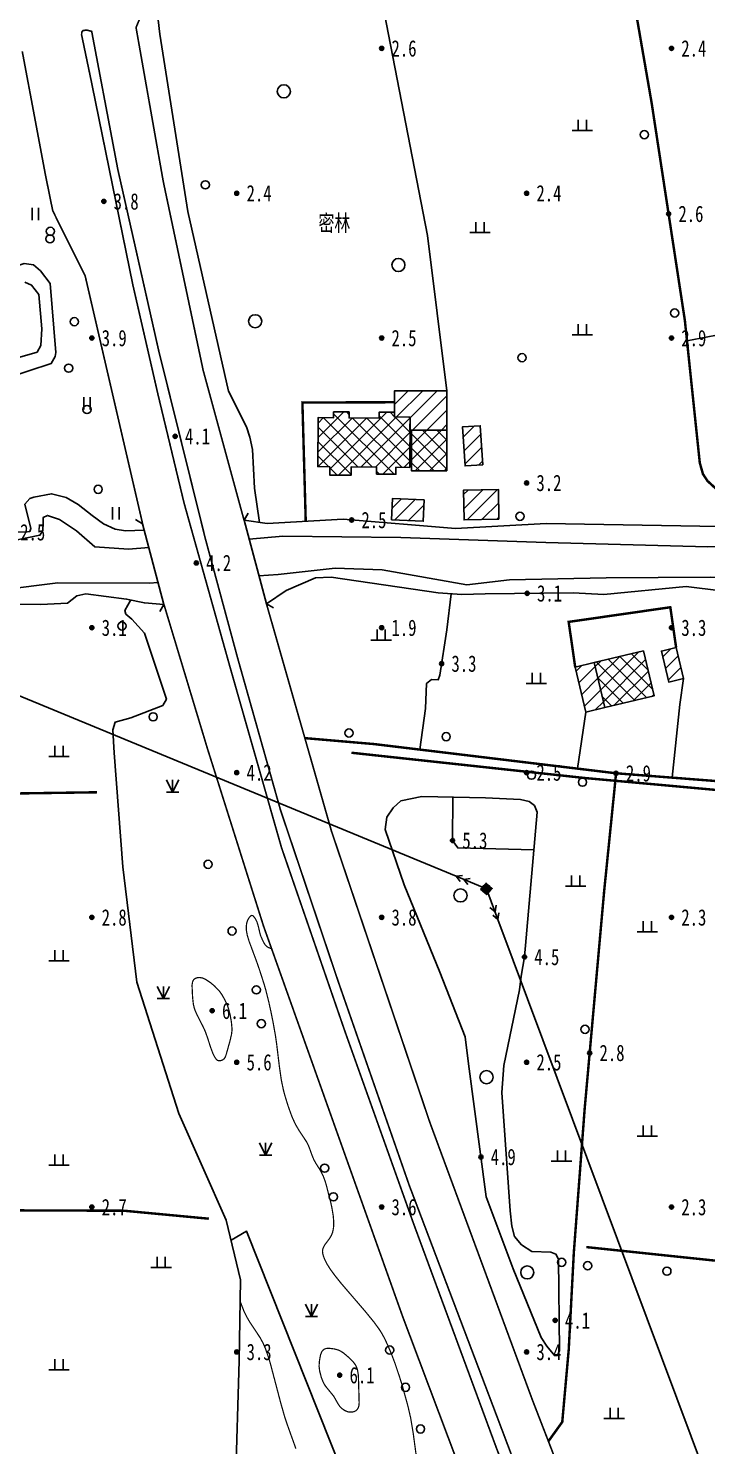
# Model space of a CAD drawing. Header units: metres. Extents: x 494039 to 619385, y 3351420 to 3402703.
# Drawn here: x 582497.2 to 582663.1, y 3396164.6 to 3396511.2 of the extents above; entities that cross this region are included whole.
import ezdxf
from ezdxf.enums import TextEntityAlignment as Align

# ---------------------------------------------------------------- set-up
doc = ezdxf.new("R2010")
doc.units = ezdxf.units.M
for name, pattern in [('2430', [0]), ('4410a', [0]), ('4430', [0]), ('8521', [0]), ('9610', [0])]:
    doc.linetypes.add(name, pattern=pattern)
for name, color, linetype in [('210100', 130, 'Continuous'), ('220200', 130, 'Continuous'), ('310300', 8, 'Continuous'), ('310500', 8, 'Continuous'), ('380201', 8, '2430'), ('420500', 8, 'Continuous'), ('430300', 8, 'Continuous'), ('440200', 8, '4410a'), ('440300', 8, '4430'), ('510301', 8, 'Continuous'), ('510303', 8, 'Continuous'), ('541000', 8, 'Continuous'), ('720100', 8, 'Continuous'), ('760201', 8, '8521'), ('810100', 8, '9610'), ('810302', 8, 'Continuous'), ('810501', 8, 'Continuous'), ('810600', 8, 'Continuous'), ('820200', 8, 'Continuous')]:
    doc.layers.add(name, color=color, linetype=linetype)
doc.layers.add('710101', color=8, linetype='Continuous', lineweight=0)
pattern_1 = [(45, (0, 0), (-1.767766953, 1.767766953), []), (135, (0, 0), (-1.767766953, -1.767766953), [])]
pattern_2 = [(45, (0, 0), (-1.767766953, 1.767766953), [])]

# ---------------------------------------------------------------- blocks, each defined once
blk = doc.blocks.new('gc170')
at = {"linetype": 'Continuous'}
blk.add_circle((0, 0), 0.5, dxfattribs=at)
blk = doc.blocks.new('gc002')
at = {"linetype": 'Continuous'}
blk.add_hatch(color=256, dxfattribs=at).paths.add_polyline_path([(0.5, 0.5), (-0.5, 0.5), (-0.5, -0.5), (0.5, -0.5)])
blk.add_lwpolyline([(-0.5, -0.5), (0.5, -0.5), (0.5, 0.5), (-0.5, 0.5), (-0.5, -0.5)])
blk = doc.blocks.new('p_point')
for radius in [0.25, 0.2, 0.15, 0.1, 0.05]:
    blk.add_circle((0, 0), radius)
blk.add_point((0, 0))
blk = doc.blocks.new('vm')
at = {"linetype": 'Continuous'}
for p, q in [((1.25, 0), (-1.25, 0)), ((-0.5, 0), (-0.5, 1.3)), ((0.5, 1.3), (0.5, 0))]:
    blk.add_line(p, q, dxfattribs=at)
blk = doc.blocks.new('v1')
blk.add_circle((0, 0), 0.8)
blk = doc.blocks.new('ve')
at = {"color": 0, "linetype": 'Continuous'}
for p, q in [((-0.4, 1.5), (-0.4, 0)), ((0.4, 0), (0.4, 1.5))]:
    blk.add_line(p, q, dxfattribs=at)
blk = doc.blocks.new('gc124')
for p, q in [((-0.75, 1.5), (0, 0)), ((-0.75, 0), (0.75, 0)), ((0, 0), (0, 1.5)), ((0, 0), (0.75, 1.5))]:
    blk.add_line(p, q)
blk = doc.blocks.new('gc013a')
at = {"linetype": 'Continuous'}
blk.add_line((0.5, 0), (4, 0), dxfattribs=at)
at = {"linetype": 'Continuous', "flags": 128}
for points in [[(2.31, -0.4), (3, 0), (2.31, 0.4)], [(3.31, -0.4), (4, 0), (3.31, 0.4)]]:
    blk.add_lwpolyline(points, dxfattribs=at)
blk = doc.blocks.new('1-3&1-4')
at = {"layer": '310300', "linetype": 'Continuous'}
h = blk.add_hatch(dxfattribs=at)
h.set_pattern_fill('ANSI31', color=8, scale=20, style=0)
h.set_pattern_definition(pattern_2)
h.paths.add_polyline_path([(582599.554, 3396412.9814), (582599.525, 3396422.5834), (582586.7407, 3396422.5448), (582586.7599, 3396416.1853), (582590.5745, 3396416.1549), (582590.549, 3396412.9543), (582590.919, 3396412.9554)])
h = blk.add_hatch(dxfattribs=at)
h.set_pattern_fill('ANSI31', color=8, scale=20, style=0)
h.set_pattern_definition(pattern_2)
h.paths.add_polyline_path([(582608.3311, 3396404.4821), (582604.0132, 3396404.2068), (582603.403, 3396413.7765), (582607.721, 3396414.0518)])
h = blk.add_hatch(dxfattribs=at)
h.set_pattern_fill('ANSI31', color=8, scale=20, style=0)
h.set_pattern_definition(pattern_2)
h.paths.add_polyline_path([(582612.3061, 3396391.1673), (582612.1802, 3396398.445), (582603.646, 3396398.2973), (582603.7719, 3396391.0197)])
h = blk.add_hatch(dxfattribs=at)
h.set_pattern_fill('ANSI31', color=8, scale=20, style=0)
h.set_pattern_definition(pattern_2)
h.paths.add_polyline_path([(582594.0152, 3396395.9076), (582593.7742, 3396390.6782), (582586.037, 3396391.0348), (582586.278, 3396396.2642)])
h = blk.add_hatch(dxfattribs=at)
h.set_pattern_fill('ANSI31', color=8, scale=20, style=0)
h.set_pattern_definition(pattern_2)
h.paths.add_polyline_path([(582657.4166, 3396352.1858), (582653.8132, 3396351.3305), (582652.0132, 3396358.9139), (582655.6165, 3396359.7692)])
h = blk.add_hatch(dxfattribs=at)
h.set_pattern_fill('ANSI31', color=8, scale=20, style=0)
h.set_pattern_definition(pattern_2)
h.paths.add_polyline_path([(582638.1836, 3396345.1088), (582633.5482, 3396344.0085), (582630.939, 3396355.0009), (582635.5744, 3396356.1012)])
at = {"layer": '310500', "linetype": 'Continuous'}
h = blk.add_hatch(dxfattribs=at)
h.set_pattern_fill('ANSI37', color=8, scale=20, style=0)
h.set_pattern_definition(pattern_1)
h.paths.add_polyline_path([(582570.9499, 3396404.0144), (582570.9336, 3396401.9711), (582576.1474, 3396401.9295), (582576.1637, 3396403.9728), (582582.3965, 3396403.9232), (582582.3829, 3396402.2065), (582587.1077, 3396402.1688), (582587.1214, 3396403.8855), (582590.4765, 3396403.8588), (582590.5745, 3396416.1549), (582586.7599, 3396416.1853), (582586.7689, 3396417.3215), (582582.9853, 3396417.3517), (582582.9736, 3396415.8761), (582575.6506, 3396415.9345), (582575.6623, 3396417.3994), (582571.8793, 3396417.4296), (582571.8679, 3396415.9962), (582568.0886, 3396416.0264), (582567.9931, 3396404.038)])
h = blk.add_hatch(dxfattribs=at)
h.set_pattern_fill('ANSI37', color=8, scale=20, style=0)
h.set_pattern_definition(pattern_1)
h.paths.add_polyline_path([(582599.584, 3396403.0256), (582599.554, 3396412.9814), (582590.919, 3396412.9554), (582590.949, 3396402.9996)])
h = blk.add_hatch(dxfattribs=at)
h.set_pattern_fill('ANSI37', color=8, scale=20, style=0)
h.set_pattern_definition(pattern_1)
h.paths.add_polyline_path([(582647.65, 3396358.9676), (582650.2593, 3396347.9751), (582638.1836, 3396345.1088), (582635.5744, 3396356.1012)])
at = {"layer": '210100', "color": 141, "linetype": 'Continuous', "flags": 128}
for points in [[(582899.8912, 3396406.0736), (582895.3195, 3396406.4351), (582891.4772, 3396409.8482), (582889.8696, 3396411.4568), (582888.2052, 3396411.4479), (582849.8581, 3396405.0146), (582842.3136, 3396404.8687), (582837.6379, 3396403.8226), (582828.9789, 3396402.1478), (582807.4642, 3396399.1072), (582783.4064, 3396392.265), (582766.7683, 3396387.5965), (582754.1366, 3396384.8975), (582699.118, 3396385.3651), (582663.391, 3396384.4219), (582623.7831, 3396385.4563), (582588.3223, 3396386.6624), (582559.4393, 3396387.0325), (582551.2111, 3396386.3314)], [(582526.7137, 3396384.2442), (582521.7581, 3396383.822), (582513.4646, 3396384.4227), (582508.9984, 3396388.3006), (582504.8677, 3396391.0643), (582501.9117, 3396392.1095), (582500.8843, 3396391.631), (582500.8841, 3396390.2543), (582500.7758, 3396388.3918), (582500.0874, 3396387.2451), (582490.4793, 3396385.3101)], [(582488.0222, 3396428.796), (582499.3719, 3396432.0321), (582500.2575, 3396433.6297), (582500.5174, 3396437.7332), (582499.7852, 3396446.1765), (582498.0371, 3396448.4003), (582496.3744, 3396449.1792)], [(582553.6161, 3396377.3463), (582558.3201, 3396377.6657), (582572.2909, 3396379.1766), (582583.736, 3396378.8154), (582604.4538, 3396375.0845), (582614.8605, 3396376.3576), (582638.4821, 3396376.8493), (582663.9136, 3396376.9884), (582700.6401, 3396375.7639), (582728.2729, 3396377.8889), (582760.5648, 3396378.1333), (582775.1734, 3396379.3622), (582793.6105, 3396382.5085), (582818.0796, 3396386.9929), (582847.7654, 3396391.9316), (582869.5147, 3396392.6317), (582900.272, 3396389.476)], [(582477.7809, 3396372.3042), (582504.4915, 3396375.584), (582526.8132, 3396375.5262), (582528.9786, 3396375.6733)]]:
    blk.add_lwpolyline(points, dxfattribs=at)
at = {"layer": '220200', "color": 141, "linetype": 'Continuous', "const_width": 0.6, "flags": 128}
for points in [[(582576.2341, 3396334.0505), (582633.3126, 3396327.8663), (582681.6645, 3396323.471), (582728.6477, 3396320.3186), (582771.6166, 3396315.3366), (582824.6266, 3396312.9787), (582850.7519, 3396309.7913), (582897.7396, 3396307.088)], [(582513.9927, 3396324.3808), (582487.1373, 3396323.9832)], [(582324.608, 3396228.8834), (582336.4905, 3396227.1528), (582343.4932, 3396228.0288), (582361.3365, 3396230.7832), (582373.4269, 3396230.5457), (582386.7672, 3396228.8148), (582402.3907, 3396225.9025), (582416.4143, 3396223.894), (582433.806, 3396223.3567), (582441.9167, 3396222.9162), (582471.7632, 3396222.1917), (582520.6673, 3396222.0233), (582541.3649, 3396220.0746)], [(582684.5216, 3396103.5643), (582740.2997, 3396098.656), (582788.1817, 3396095.1101), (582823.9501, 3396092.0474), (582839.2796, 3396094.8101), (582840.3789, 3396095.8915), (582842.9797, 3396116.0465), (582844.7849, 3396150.8277), (582850.0569, 3396194.0504), (582849.8383, 3396194.9099), (582832.7429, 3396195.9217), (582794.4645, 3396199.0032), (582738.294, 3396203.2965), (582671.3034, 3396209.1725), (582633.6498, 3396213.1332)]]:
    blk.add_lwpolyline(points, dxfattribs=at)
at = {"layer": '310300', "color": 8, "linetype": 'Continuous', "flags": 128}
for points, elevation in [([(582599.554, 3396412.9814), (582599.525, 3396422.5834), (582586.7407, 3396422.5448), (582586.7599, 3396416.1853), (582590.5745, 3396416.1549), (582590.549, 3396412.9543), (582590.919, 3396412.9554)], 7.4833), ([(582612.3061, 3396391.1673), (582612.1802, 3396398.445), (582603.646, 3396398.2973), (582603.7719, 3396391.0197)], 5.1945), ([(582594.0152, 3396395.9076), (582593.7742, 3396390.6782), (582586.037, 3396391.0348), (582586.278, 3396396.2642)], 5.5731), ([(582638.1836, 3396345.1088), (582633.5482, 3396344.0085), (582630.939, 3396355.0009), (582635.5744, 3396356.1012)], 7.5647)]:
    blk.add_lwpolyline(points, close=True, dxfattribs=dict(at, elevation=elevation))
for points in [[(582608.3311, 3396404.4821), (582604.0132, 3396404.2068), (582603.403, 3396413.7765), (582607.721, 3396414.0518)], [(582657.4166, 3396352.1858), (582653.8132, 3396351.3305), (582652.0132, 3396358.9139), (582655.6165, 3396359.7692)]]:
    blk.add_lwpolyline(points, close=True, dxfattribs=at)
at = {"layer": '310500', "color": 8, "linetype": 'Continuous', "flags": 128}
for points in [[(582570.9499, 3396404.0144), (582570.9336, 3396401.9711), (582576.1474, 3396401.9295), (582576.1637, 3396403.9728), (582582.3965, 3396403.9232), (582582.3829, 3396402.2065), (582587.1077, 3396402.1688), (582587.1214, 3396403.8855), (582590.4765, 3396403.8588), (582590.5745, 3396416.1549), (582586.7599, 3396416.1853), (582586.7689, 3396417.3215), (582582.9853, 3396417.3517), (582582.9736, 3396415.8761), (582575.6506, 3396415.9345), (582575.6623, 3396417.3994), (582571.8793, 3396417.4296), (582571.8679, 3396415.9962), (582568.0886, 3396416.0264), (582567.9931, 3396404.038)], [(582599.584, 3396403.0256), (582599.554, 3396412.9814), (582590.919, 3396412.9554), (582590.949, 3396402.9996)]]:
    blk.add_lwpolyline(points, close=True, dxfattribs=at)
at = {"layer": '310500', "color": 8, "linetype": 'Continuous', "elevation": 12.6173, "flags": 128}
blk.add_lwpolyline([(582647.65, 3396358.9676), (582650.2593, 3396347.9751), (582638.1836, 3396345.1088), (582635.5744, 3396356.1012)], close=True, dxfattribs=at)
at = {"layer": '380201', "color": 8, "linetype": '2430', "const_width": 0.6, "flags": 128}
blk.add_lwpolyline([(582586.749, 3396419.7823), (582564.2456, 3396419.7145), (582565.0605, 3396390.6421)], dxfattribs=at)
at = {"layer": '380201', "color": 8, "linetype": '2430', "const_width": 0.6, "elevation": 5.8613, "flags": 128}
blk.add_lwpolyline([(582655.6165, 3396359.7692), (582654.1941, 3396369.6368), (582629.3455, 3396366.0546), (582630.939, 3396355.0009)], dxfattribs=at)
at = {"layer": '420500', "color": 8, "linetype": 'Continuous', "const_width": 0.4, "flags": 128}
for points in [[(582549.9848, 3396390.9128), (582540.0002, 3396427.5124), (582530.2204, 3396473.8175), (582523.5702, 3396511.4508), (582525.2969, 3396515.5444), (582527.575, 3396518.5754), (582529.4621, 3396520.1915)], [(582522.9341, 3396459.7968), (582519.1121, 3396476.75), (582512.7256, 3396510.5051), (582511.4571, 3396510.8233), (582510.6369, 3396510.691), (582510.2929, 3396510.3206), (582510.2701, 3396509.6075), (582512.6297, 3396498.3185), (582522.7889, 3396448.4965), (582528.9449, 3396421.6435), (582535.3253, 3396395.0753), (582546.6224, 3396354.7413), (582559.1447, 3396310.8126), (582574.7128, 3396265.6974), (582591.4304, 3396218.8496), (582611.7609, 3396163.7716), (582641.9606, 3396086.1339), (582666.4264, 3396021.9721), (582689.7743, 3395960.4661), (582713.6505, 3395897.159), (582747.2055, 3395809.5492), (582781.8441, 3395719.4713), (582811.345, 3395642.2591), (582813.9149, 3395635.5918)], [(582495.7531, 3396505.6141), (582501.4457, 3396475.2735), (582503.2093, 3396466.6073), (582511.1399, 3396450.6677), (582525.1771, 3396390.0587)], [(582717.5712, 3395894.6878), (582705.5255, 3395926.2652), (582690.0739, 3395967.1358), (582667.3376, 3396025.115), (582628.8635, 3396126.5571), (582611.278, 3396173.1027), (582590.3664, 3396228.2389), (582572.9703, 3396278.1765), (582558.9014, 3396319.9945), (582548.4948, 3396356.9027), (582540.5304, 3396386.3632), (582529.0999, 3396432.4474), (582522.9341, 3396459.7968)], [(582530.3889, 3396370.3365), (582541.0404, 3396335.0241), (582554.7502, 3396291.6256), (582588.7293, 3396196.209), (582609.3479, 3396141.4372), (582621.6337, 3396109.0188)], [(582698.6887, 3395973.3923), (582674.9036, 3396033.8127), (582647.5042, 3396105.9373), (582620.5335, 3396175.5844), (582595.3814, 3396243.6862), (582571.3743, 3396314.7997), (582555.4591, 3396370.4607)]]:
    blk.add_lwpolyline(points, dxfattribs=at)
at = {"layer": '430300', "color": 8, "linetype": 'Continuous'}
for p, q in [((582525.1771, 3396390.0587), (582523.4485, 3396391.0647)), ((582549.9848, 3396390.9128), (582550.9853, 3396392.6446)), ((582530.3889, 3396370.3365), (582529.3829, 3396368.6079)), ((582555.4591, 3396370.4607), (582557.1909, 3396369.4602))]:
    blk.add_line(p, q, dxfattribs=at)
at = {"layer": '430300', "color": 8, "linetype": 'Continuous', "flags": 128}
for points in [[(582525.1771, 3396390.0587), (582530.3889, 3396370.3365)], [(582555.4591, 3396370.4607), (582549.9848, 3396390.9128)]]:
    blk.add_lwpolyline(points, dxfattribs=at)
at = {"layer": '440200', "color": 8, "linetype": '4410a', "const_width": 0.6, "flags": 128}
blk.add_lwpolyline([(582674.9826, 3396394.9711), (582669.182, 3396396.546), (582665.6036, 3396398.3995), (582663.2845, 3396400.5266), (582662.175, 3396402.2187), (582661.3985, 3396404.9594), (582657.745, 3396439.8312), (582649.629, 3396492.9894), (582642.679, 3396533.0999)], dxfattribs=at)
at = {"layer": '440300', "color": 8, "linetype": '4430', "const_width": 0.6, "flags": 128}
for points in [[(582564.8476, 3396337.6259), (582581.7798, 3396336.1703), (582640.9362, 3396329.0265), (582698.38, 3396324.5542), (582768.1074, 3396318.0896), (582851.3316, 3396312.0523), (582896.4123, 3396309.357)], [(582624.388, 3396165.6307), (582627.7766, 3396170.3491), (582629.3625, 3396188.1267), (582630.5937, 3396211.6661), (582633.2514, 3396246.929), (582638.028, 3396300.3034), (582640.9362, 3396329.0265)]]:
    blk.add_lwpolyline(points, dxfattribs=at)
at = {"layer": '541000', "color": 8, "linetype": 'Continuous'}
for p, q in [((582601.8422, 3396303.8272), (582220.1407, 3396461.4919)), ((582746.3398, 3395934.1755), (582612.0386, 3396293.2799))]:
    blk.add_line(p, q, dxfattribs=at)
at = {"layer": '710101', "color": 8, "linetype": 'Continuous', "const_width": 0.3, "elevation": 4, "flags": 128}
for points in [[(582549.0134, 3396199.8929), (582549.9362, 3396197.5052), (582550.566, 3396196.1861), (582551.3107, 3396194.895), (582553.8709, 3396191.0269), (582554.6275, 3396189.6536), (582555.234, 3396188.2473), (582555.9862, 3396186.0658), (582556.4277, 3396184.584), (582558.8978, 3396175.1865), (582559.8478, 3396171.8237), (582560.4711, 3396169.9128), (582562.6608, 3396163.8094)], [(582592.038, 3396162.3746), (582591.3331, 3396167.6066), (582590.7107, 3396171.3436), (582590.0449, 3396174.235), (582588.7321, 3396179.0041), (582588.0504, 3396181.2162), (582586.8815, 3396184.6957), (582586.1068, 3396186.7598), (582585.0955, 3396189.1797), (582584.2333, 3396190.9806), (582583.564, 3396192.182), (582582.9918, 3396193.0738), (582581.7401, 3396194.7879), (582579.7198, 3396197.267), (582573.68, 3396204.3129), (582572.2629, 3396206.0747), (582571.0982, 3396207.6649), (582570.2956, 3396208.9357), (582569.7164, 3396210.0679), (582569.38, 3396210.938), (582569.2545, 3396211.3743), (582569.1607, 3396212.0378), (582569.1744, 3396212.3339), (582569.3137, 3396212.8888), (582569.7411, 3396213.7134), (582570.8667, 3396215.2227), (582571.3081, 3396215.9288), (582571.6244, 3396216.7287), (582571.8291, 3396217.6948), (582571.9004, 3396218.4788), (582571.9083, 3396219.2254), (582571.7948, 3396220.7159), (582571.4559, 3396222.7602), (582571.1746, 3396224.0581), (582570.0467, 3396228.4404), (582569.7763, 3396229.3198), (582569.297, 3396230.6033), (582568.6263, 3396231.9034), (582567.5426, 3396233.6055), (582567.0509, 3396234.4935), (582566.551, 3396235.7072), (582565.9443, 3396237.4142), (582565.6278, 3396238.1691), (582565.2776, 3396238.8468), (582563.3923, 3396241.7122), (582562.5683, 3396243.1215), (582561.9083, 3396244.5336), (582561.5328, 3396245.4546), (582560.7175, 3396247.7345), (582559.9151, 3396250.3616), (582559.5999, 3396251.5515), (582559.0722, 3396254.0908), (582558.5982, 3396257.4264), (582557.9331, 3396262.9327), (582557.6617, 3396264.8322), (582557.0103, 3396268.4558), (582556.55, 3396270.7102), (582556.0571, 3396272.9534), (582555.344, 3396275.837), (582554.9172, 3396277.3272), (582553.7949, 3396280.8334), (582553.0899, 3396282.8719), (582551.173, 3396288.038), (582550.7673, 3396289.4186), (582550.57, 3396290.4522), (582550.5207, 3396290.967), (582550.5129, 3396291.4797), (582550.6144, 3396292.3279), (582550.8242, 3396292.999), (582550.9814, 3396293.3314), (582551.3649, 3396293.9135), (582551.6416, 3396294.175), (582551.879, 3396294.2619), (582552.1101, 3396294.2), (582552.242, 3396294.1077), (582552.7344, 3396293.4755), (582553.1571, 3396292.608), (582553.436, 3396291.7146), (582553.9251, 3396289.6116), (582554.1627, 3396288.9722), (582554.7674, 3396287.6685), (582555.1461, 3396287.0571), (582555.5101, 3396286.6747), (582555.8826, 3396286.4393), (582556.7228, 3396286.0877)]]:
    blk.add_lwpolyline(points, dxfattribs=at)
at = {"layer": '710101', "color": 8, "linetype": 'Continuous', "const_width": 0.3, "elevation": 6, "flags": 128}
for points in [[(582547.01, 3396265.997), (582547.02, 3396266.6957), (582546.8807, 3396268.225), (582546.5373, 3396270.1079), (582546.1343, 3396271.6091), (582545.8049, 3396272.4918), (582545.2046, 3396273.764), (582544.5477, 3396274.9027), (582543.9436, 3396275.7491), (582542.7683, 3396276.9777), (582541.77, 3396277.8145), (582540.5377, 3396278.634), (582539.8825, 3396278.9255), (582539.3519, 3396279.0505), (582538.9709, 3396279.071), (582538.6592, 3396279.0452), (582538.1681, 3396278.911), (582537.7295, 3396278.613), (582537.5113, 3396278.2885), (582537.3911, 3396277.9789), (582537.2829, 3396277.3579), (582537.2709, 3396276.9249), (582537.3958, 3396274.2938), (582537.5717, 3396272.6352), (582537.763, 3396271.74), (582537.9574, 3396271.146), (582538.5121, 3396269.8743), (582539.9132, 3396267.1498), (582540.503, 3396265.866), (582541.0721, 3396264.2681), (582541.8053, 3396261.9776), (582542.3579, 3396260.5164), (582542.812, 3396259.6153), (582543.1543, 3396259.1035), (582543.4365, 3396258.8367), (582543.7218, 3396258.7172), (582544.1432, 3396258.7051), (582544.7712, 3396258.9207), (582545.1482, 3396259.2343), (582545.3883, 3396259.6139), (582545.616, 3396260.252), (582546.5663, 3396263.6525), (582546.9047, 3396265.1393)], [(582578.096, 3396175.996), (582577.9397, 3396181.4558), (582577.8779, 3396182.1152), (582577.6935, 3396183.1431), (582577.4387, 3396183.8933), (582577.1677, 3396184.3859), (582576.6881, 3396185.0207), (582575.8084, 3396185.9416), (582574.3047, 3396187.2208), (582573.5419, 3396187.7139), (582573.201, 3396187.8805), (582572.4534, 3396188.1263), (582571.9761, 3396188.2279), (582571.0455, 3396188.3465), (582570.2303, 3396188.3498), (582569.9609, 3396188.3041), (582569.5639, 3396188.1477), (582569.249, 3396187.8917), (582569.0088, 3396187.5696), (582568.7758, 3396187.0498), (582568.6637, 3396186.6668), (582568.4164, 3396185.3611), (582568.32, 3396184.002), (582568.4466, 3396182.8949), (582568.8474, 3396181.3107), (582569.3055, 3396180.1407), (582569.6601, 3396179.4756), (582569.9686, 3396179.024), (582571.9074, 3396176.6476), (582572.9331, 3396174.8332), (582573.3934, 3396174.153), (582573.9729, 3396173.5821), (582574.5953, 3396173.162), (582575.1955, 3396172.8942), (582575.7732, 3396172.7682), (582576.4149, 3396172.7711), (582576.9261, 3396172.8948), (582577.343, 3396173.1276), (582577.6794, 3396173.4593), (582577.8947, 3396173.8019), (582578.0463, 3396174.2618), (582578.1198, 3396174.9778)]]:
    blk.add_lwpolyline(points, close=True, dxfattribs=at)
at = {"layer": '760201', "color": 8, "linetype": '8521', "flags": 128}
for points in [[(582553.717, 3396390.3882), (582552.5515, 3396398.7765), (582552.0571, 3396408.2441), (582551.424, 3396411.2424), (582550.6067, 3396413.7504), (582546.1391, 3396422.4726), (582536.2523, 3396466.412), (582529.3756, 3396509.7868), (582528.9488, 3396513.3352), (582528.4953, 3396519.3635)], [(583079.7737, 3396497.5357), (583094.3412, 3396471.618), (583103.7092, 3396449.1593), (583104.0282, 3396446.3229), (583103.6865, 3396444.0619), (583102.8041, 3396442.5785), (583100.9946, 3396440.9162), (583096.0013, 3396439.0669), (583092.5985, 3396438.529), (583088.6802, 3396437.7525), (583073.0718, 3396433.696), (583064.2309, 3396430.9111), (583049.2149, 3396426.0507), (583047.4259, 3396426.1099), (583046.3492, 3396426.2934), (583044.3753, 3396426.8347), (583035.39, 3396423.369), (583019.0542, 3396423.7052), (583013.1366, 3396423.7684), (583009.5177, 3396423.5555), (583003.7013, 3396422.275), (582989.7466, 3396416.0913), (582988.3492, 3396416.1942), (582986.4148, 3396418.4541), (582984.6324, 3396419.6164), (582981.1625, 3396419.9568), (582977.9763, 3396419.3926), (582957.7595, 3396413.275), (582944.228, 3396412.1299), (582938.0665, 3396412.0592), (582936.2978, 3396412.4791), (582931.6875, 3396417.362), (582925.3234, 3396425.7813), (582923.5049, 3396427.8983), (582922.2359, 3396428.3852), (582920.8456, 3396427.2932), (582920.2248, 3396425.6472), (582921.8046, 3396420.4769), (582924.7478, 3396415.5888), (582924.7345, 3396414.0368), (582924.4075, 3396413.5004), (582900.3637, 3396409.8669), (582896.9322, 3396409.8191), (582895.7578, 3396410.6164), (582894.2053, 3396414.302), (582893.4136, 3396416.5253), (582892.519, 3396417.53), (582890.6498, 3396417.8369), (582877.4276, 3396412.5861), (582864.6579, 3396411.0151), (582852.5619, 3396411.2208), (582845.2993, 3396411.1739), (582841.4745, 3396409.3304), (582831.7983, 3396405.559), (582823.4445, 3396404.3383), (582819.9651, 3396404.5), (582815.9704, 3396404.4226), (582797.555, 3396399.3535), (582766.9257, 3396393.4402), (582761.7215, 3396390.4158), (582757.743, 3396388.6754), (582732.5867, 3396388.895), (582681.2099, 3396388.8623), (582666.162, 3396389.3821), (582623.861, 3396390.1331), (582601.71, 3396388.8896), (582574.1743, 3396391.1477), (582555.6318, 3396390.1191), (582549.9848, 3396390.9128)], [(582525.5941, 3396388.4809), (582521.0073, 3396388.3228), (582518.4546, 3396388.7566), (582515.6414, 3396390.0807), (582512.8822, 3396392.1059), (582509.3951, 3396394.7522), (582506.4742, 3396396.5078), (582502.9245, 3396397.4168), (582498.5857, 3396396.5945), (582497.5759, 3396396.203), (582496.4177, 3396394.8758), (582497.841, 3396388.8707), (582497.5998, 3396388.154), (582496.3866, 3396387.964), (582485.4383, 3396388.0571), (582478.5878, 3396387.3438), (582462.4441, 3396386.8257), (582457.2482, 3396387.7475), (582455.7202, 3396388.9718), (582450.8682, 3396397.3882), (582449.9999, 3396408.3596), (582450.7386, 3396414.2736), (582451.1888, 3396415.53), (582452.5735, 3396417.3272), (582458.0801, 3396419.6023), (582468.438, 3396423.2522), (582482.1781, 3396426.3551), (582489.0812, 3396425.63), (582491.903, 3396425.6476), (582502.8345, 3396429.2864), (582503.8325, 3396430.9488), (582504.0018, 3396431.9528), (582502.5776, 3396448.8209), (582500.2051, 3396451.8975), (582498.4891, 3396453.4163), (582496.188, 3396453.7599), (582481.7983, 3396448.9776), (582470.5949, 3396445.5777), (582460.9799, 3396444.2587), (582454.5946, 3396441.9339), (582448.7272, 3396437.9019), (582447.7133, 3396437.5575), (582445.969, 3396438.6558)], [(582555.4591, 3396370.4607), (582560.3056, 3396373.7583), (582567.4584, 3396376.8169), (582571.2485, 3396377.0159), (582597.4181, 3396373.1269), (582603.2317, 3396372.7742), (582608.9113, 3396372.9578), (582630.4654, 3396373.1339), (582637.9482, 3396372.7663), (582658.0926, 3396374.6969), (582666.6577, 3396373.6743), (582672.1936, 3396373.7502), (582682.4129, 3396373.5517), (582689.6673, 3396372.9518), (582722.275, 3396371.7862), (582754.3324, 3396375.8131), (582758.9708, 3396376.1194), (582773.6182, 3396376.1542), (582793.8824, 3396379.1585), (582822.8895, 3396384.8821), (582846.5805, 3396388.343), (582866.1254, 3396389.5369), (582887.7358, 3396387.7868), (582894.6358, 3396386.6545), (582897.8489, 3396385.7338), (582900.4681, 3396383.9767), (582902.1453, 3396380.9483), (582902.2206, 3396379.2542), (582897.9163, 3396330.9344), (582897.6179, 3396288.251)], [(582192.212, 3396307.5007), (582183.39, 3396304.7795), (582175.5676, 3396301.4314), (582171.2555, 3396299.2621), (582169.6648, 3396296.9178), (582169.4388, 3396293.0802), (582170.0669, 3396291.1741), (582171.6654, 3396289.9682), (582174.0231, 3396289.1996), (582178.7412, 3396289.8092), (582189.2394, 3396291.2978), (582201.2548, 3396291.438), (582208.2208, 3396289.7827), (582212.9915, 3396288.87), (582231.7962, 3396286.4845), (582249.9726, 3396284.4745), (582267.7113, 3396282.258), (582273.7862, 3396283.0097), (582284.8664, 3396283.7475), (582290.9586, 3396281.9793), (582301.3189, 3396278.2584), (582307.8068, 3396277.0471), (582313.2437, 3396276.8375), (582319.822, 3396277.1006), (582324.8003, 3396275.8189), (582329.5359, 3396273.8272), (582335.1252, 3396271.6278), (582342.8808, 3396270.6939), (582358.4466, 3396269.8331), (582363.3084, 3396268.563), (582365.7613, 3396267.5123), (582372.1434, 3396266.0695), (582374.4618, 3396267.4818), (582377.0683, 3396267.7489), (582383.3055, 3396266.3219), (582393.0662, 3396265.4669), (582412.3737, 3396263.0784), (582416.4995, 3396263.2271), (582418.8996, 3396263.5574), (582429.8045, 3396267.7584), (582433.1667, 3396269.5894), (582435.675, 3396271.6281), (582436.9069, 3396273.2725), (582437.6892, 3396274.8813), (582438.5708, 3396277.7759), (582438.8232, 3396281.6602), (582437.8901, 3396289.9877), (582437.7753, 3396295.1866), (582439.0807, 3396305.1035), (582441.0866, 3396311.6027), (582448.1537, 3396322.4604), (582453.6294, 3396340.1537), (582455.8166, 3396355.1044), (582457.6423, 3396360.1828), (582459.5665, 3396363.1841), (582462.0748, 3396365.5286), (582464.8791, 3396366.5353), (582474.02, 3396369.2401), (582486.0295, 3396370.3981), (582500.2685, 3396370.2773), (582506.8309, 3396370.613), (582509.0876, 3396372.4363), (582511.335, 3396372.9198), (582521.2757, 3396371.6497), (582525.6339, 3396370.6906), (582530.3889, 3396370.3365)], [(582592.9951, 3396334.8159), (582594.3009, 3396344.8769), (582594.5986, 3396351.0243), (582595.8285, 3396351.9335), (582597.4302, 3396351.8522), (582597.8271, 3396353.0102), (582599.5924, 3396364.0906), (582600.6554, 3396372.9305)], [(582544.4291, 3396114.1241), (582546.022, 3396125.2993), (582547.912, 3396155.1284), (582548.7462, 3396185.279), (582549.1096, 3396205.1536), (582545.6462, 3396219.7105), (582534.0286, 3396245.8191), (582523.7285, 3396277.8927), (582520.346, 3396306.1141), (582518.2371, 3396334.0509), (582517.8635, 3396339.6756), (582518.4298, 3396341.5354), (582522.2837, 3396342.6138), (582530.1222, 3396345.6202), (582531.0069, 3396347.1197), (582525.6033, 3396363.2596), (582522.5087, 3396366.7163), (582521.0541, 3396367.9545), (582520.8386, 3396368.8176), (582522.2895, 3396371.4265)]]:
    blk.add_lwpolyline(points, dxfattribs=at)
blk.add_lwpolyline([(582593.4113, 3396323.3309), (582609.0103, 3396323.0126), (582617.602, 3396322.5754), (582619.719, 3396322.1458), (582621.0163, 3396321.1054), (582621.6028, 3396319.4836), (582618.5333, 3396284.1031), (582617.7319, 3396279.3811), (582617.3149, 3396276.0723), (582613.5212, 3396257.5689), (582613.0372, 3396250.926), (582615.0802, 3396221.9728), (582615.4173, 3396218.2287), (582616.1026, 3396215.6918), (582617.8194, 3396213.6674), (582620.341, 3396212.0746), (582624.9669, 3396211.8694), (582626.2365, 3396211.3969), (582626.8931, 3396210.2032), (582627.0937, 3396187.8345), (582626.6511, 3396186.6275), (582625.9783, 3396186.5703), (582624.0034, 3396188.9267), (582622.6082, 3396191.0305), (582615.7764, 3396207.7813), (582609.1965, 3396225.4219), (582604.8195, 3396257.9717), (582604.0128, 3396264.5967), (582597.8167, 3396280.3905), (582589.1463, 3396301.7378), (582584.5113, 3396315.2701), (582584.8622, 3396318.316), (582586.3991, 3396320.5933), (582588.3089, 3396322.2705)], close=True, dxfattribs=at)
at = {"layer": '810100', "color": 8, "linetype": '9610', "elevation": 2.8298, "flags": 128}
blk.add_lwpolyline([(582582.0952, 3396526.1696), (582594.8211, 3396460.5361), (582599.525, 3396422.5834)], dxfattribs=at)
at = {"layer": '810100', "color": 8, "linetype": '9610', "flags": 128}
for points in [[(582658.2707, 3396434.814), (582689.0005, 3396440.6341), (582689.851, 3396442.0218), (582690.175, 3396446.23), (582692.5274, 3396446.7244), (582727.017, 3396452.5662), (582728.053, 3396452.8244), (582726.4776, 3396460.9622), (582731.0534, 3396462.4692), (582743.9211, 3396464.0971)], [(582654.6203, 3396327.9611), (582656.5437, 3396345.8724), (582657.4166, 3396352.1858)], [(582633.5482, 3396344.0085), (582631.4941, 3396330.1667)], [(582601.062, 3396323.1748), (582600.9503, 3396312.5825), (582602.2044, 3396310.785), (582620.8081, 3396310.3235)], [(582546.7993, 3396214.8636), (582550.5867, 3396217.019), (582588.7942, 3396120.9084), (582591.1434, 3396110.1765)]]:
    blk.add_lwpolyline(points, dxfattribs=at)
at = {"layer": '510301', "color": 8, "linetype": 'Continuous', "xscale": 2, "yscale": 2}
for p in [(582647.8399, 3396485.2436, 3.1674), (582540.4962, 3396472.9684, 4.1084), (582502.6391, 3396461.598, 3.8934), (582502.5223, 3396459.7622, 4.1386), (582655.239, 3396441.6053, 3.2668), (582508.5051, 3396439.4873, 3.8785), (582617.9519, 3396430.6728, 3.6653), (582507.1024, 3396428.1249, 3.9176), (582511.5689, 3396418.0184, 4.5251), (582514.3182, 3396398.4873, 3.7294), (582617.4365, 3396391.8781, 3.5712), (582520.1227, 3396365.0593, 3.7081), (582527.7526, 3396342.831, 4.3937), (582575.6368, 3396338.8739, 3.0298), (582599.3928, 3396337.9822, 3.5693), (582620.2417, 3396328.5584, 3.035), (582632.7131, 3396326.8501, 3.0611), (582541.1888, 3396306.7459, 4.2633), (582547.0556, 3396290.4536, 3.9517), (582552.9959, 3396276.0417, 4.1334), (582554.1977, 3396267.7762, 4.1779), (582633.3438, 3396266.389, 2.8467), (582569.697, 3396232.4335, 3.9664), (582571.8256, 3396225.421, 3.9552), (582627.636, 3396209.3961, 3.4503), (582634.001, 3396208.5673, 3.0585), (582653.359, 3396207.2404, 3.4614), (582585.588, 3396187.9402, 3.9441), (582589.4471, 3396178.8314, 3.7696), (582593.1065, 3396168.6542, 3.9441)]:
    blk.add_blockref('gc170', p, dxfattribs=at)
at = {"layer": '510303', "color": 8, "linetype": 'Continuous', "xscale": 2, "yscale": 2, "rotation": 318.363998864442}
blk.add_blockref('gc002', (582609.2363, 3396300.773, 5.7054), dxfattribs=at)
at = {"layer": '541000', "color": 8, "linetype": 'Continuous', "xscale": 2, "yscale": 2}
for rotation in [157.556553456702, 290.5052479911553]:
    blk.add_blockref('gc013a', (582609.2363, 3396300.773), dxfattribs=dict(at, rotation=rotation))
blk.add_blockref('gc170', (582609.2363, 3396300.773), dxfattribs=at)
at = {"layer": '720100', "color": 8, "linetype": 'Continuous', "xscale": 2, "yscale": 2, "zscale": 2}
for p in [(582583.6268, 3396506.3356, 2.5852), (582654.4816, 3396506.3357, 2.4169), (582515.6927, 3396468.9072, 3.8447), (582548.1993, 3396470.9081, 2.4466), (582619.0541, 3396470.9083, 2.3796), (582653.7703, 3396465.8648, 2.6339), (582512.7719, 3396435.4807, 3.8712), (582583.6267, 3396435.4808, 2.4731), (582654.4814, 3396435.4809, 2.8753), (582533.1288, 3396411.4485, 4.0966), (582619.054, 3396400.0535, 3.2005), (582576.2708, 3396390.9757, 2.5304), (582538.3039, 3396380.4815, 4.2252), (582619.2062, 3396373.0419, 3.0917), (582512.7717, 3396364.6259, 3.1009), (582583.6265, 3396364.626, 1.9293), (582654.4813, 3396364.6261, 3.3311), (582598.2792, 3396355.8479, 3.3249), (582548.1991, 3396329.1985, 4.1707), (582619.0538, 3396329.1987, 2.5105), (582640.9362, 3396329.0265, 2.9196), (582600.9503, 3396312.5825, 5.3137), (582512.7716, 3396293.7711, 2.7643), (582583.6264, 3396293.7712, 3.7983), (582654.4812, 3396293.7714, 2.2529), (582618.5333, 3396284.1031, 4.5252), (582542.192, 3396270.9382, 6.1417), (582634.4777, 3396260.6322, 2.7883), (582548.1989, 3396258.3438, 5.6138), (582619.0537, 3396258.3439, 2.5498), (582607.8844, 3396235.1789, 4.864), (582512.7714, 3396222.9163, 2.6829), (582583.6262, 3396222.9164, 3.5999), (582654.481, 3396222.9166, 2.3218), (582626.0391, 3396195.1953, 4.0774), (582548.1988, 3396187.489, 3.2861), (582619.0536, 3396187.4891, 3.4034), (582573.3736, 3396181.8084, 6.1365)]:
    blk.add_blockref('p_point', p, dxfattribs=at)
at = {"layer": '810302', "color": 8, "linetype": 'Continuous', "xscale": 2, "yscale": 2}
for p in [(582632.6783, 3396486.2682), (582607.6783, 3396461.2682), (582632.6783, 3396436.2682), (582583.5146, 3396361.6202, 3.3588), (582621.4398, 3396350.9661, 3.3588), (582504.7186, 3396333.1413), (582631.0709, 3396301.4442, 3.3588), (582648.5706, 3396290.2739), (582504.7186, 3396283.1413), (582648.5706, 3396240.2739), (582504.7186, 3396233.1413), (582627.5761, 3396234.1644, 3.3588), (582529.7186, 3396208.1413), (582504.7186, 3396183.1413), (582640.4666, 3396171.2325)]:
    blk.add_blockref('vm', p, dxfattribs=at)
at = {"layer": '810501', "color": 8, "linetype": 'Continuous', "xscale": 2, "yscale": 2}
for p in [(582559.7134, 3396495.8272, 5.927), (582587.7184, 3396453.3545, 5.927), (582552.7037, 3396439.5924, 5.927), (582602.8932, 3396299.1417, 5.927), (582609.2639, 3396254.6981, 5.927), (582619.2086, 3396206.9425, 5.927)]:
    blk.add_blockref('v1', p, dxfattribs=at)
at = {"layer": '810600', "color": 8, "linetype": 'Continuous', "xscale": 2, "yscale": 2}
for p in [(582498.9626, 3396464.318, 4.4735), (582511.5689, 3396418.0184, 4.4735), (582518.6231, 3396391.0962, 4.4735)]:
    blk.add_blockref('ve', p, dxfattribs=at)
at = {"layer": '820200', "color": 8, "linetype": 'Continuous', "xscale": 2, "yscale": 2}
for p in [(582532.505, 3396324.4142, 4.4735), (582530.248, 3396273.9008, 4.4735), (582555.2353, 3396235.623, 4.4735), (582566.4628, 3396196.145, 4.4735)]:
    blk.add_blockref('gc124', p, dxfattribs=at)
at = {"color": 8, "linetype": 'Continuous', "width": 0.75}
blk.add_text('密林', height=4, dxfattribs=at).set_placement((582572.061, 3396463.7206), align=Align.MIDDLE)
at = {"layer": '720100', "color": 8, "width": 0.75}
for s, p in [('2.6', (582586.0268, 3396506.3356, 2.5852)), ('2.4', (582656.8816, 3396506.3357, 2.4169)), ('2.4', (582550.5993, 3396470.9081, 2.4466)), ('2.4', (582621.4541, 3396470.9083, 2.3796)), ('3.8', (582518.0927, 3396468.9072, 3.8447)), ('2.6', (582656.1703, 3396465.8648, 2.6339)), ('3.9', (582515.1719, 3396435.4807, 3.8712)), ('2.5', (582586.0267, 3396435.4808, 2.4731)), ('2.9', (582656.8814, 3396435.4809, 2.8753)), ('4.1', (582535.5288, 3396411.4485, 4.0966)), ('3.2', (582621.454, 3396400.0535, 3.2005)), ('2.5', (582578.6708, 3396390.9757, 2.5304)), ('2.5', (582495.2458, 3396387.9941, 2.4821)), ('4.2', (582540.7039, 3396380.4815, 4.2252)), ('3.1', (582621.6062, 3396373.0419, 3.0917)), ('3.1', (582515.1717, 3396364.6259, 3.1009)), ('1.9', (582586.0265, 3396364.626, 1.9293)), ('3.3', (582656.8813, 3396364.6261, 3.3311)), ('3.3', (582600.6792, 3396355.8479, 3.3249)), ('4.2', (582550.5991, 3396329.1985, 4.1707)), ('2.5', (582621.4538, 3396329.1987, 2.5105)), ('2.9', (582643.3362, 3396329.0265, 2.9196)), ('5.3', (582603.3503, 3396312.5825, 5.3137)), ('2.8', (582515.1716, 3396293.7711, 2.7643)), ('3.8', (582586.0264, 3396293.7712, 3.7983)), ('2.3', (582656.8812, 3396293.7714, 2.2529)), ('4.5', (582620.9333, 3396284.1031, 4.5252)), ('6.1', (582544.592, 3396270.9382, 6.1417)), ('2.8', (582636.8777, 3396260.6322, 2.7883)), ('5.6', (582550.5989, 3396258.3438, 5.6138)), ('2.5', (582621.4537, 3396258.3439, 2.5498)), ('4.9', (582610.2844, 3396235.1789, 4.864)), ('2.7', (582515.1714, 3396222.9163, 2.6829)), ('3.6', (582586.0262, 3396222.9164, 3.5999)), ('2.3', (582656.881, 3396222.9166, 2.3218)), ('4.1', (582628.4391, 3396195.1953, 4.0774)), ('3.3', (582550.5988, 3396187.489, 3.2861)), ('3.4', (582621.4536, 3396187.4891, 3.4034)), ('6.1', (582575.7736, 3396181.8084, 6.1365))]:
    blk.add_text(s, height=4, dxfattribs=at).set_placement(p, align=Align.MIDDLE_LEFT)

msp = doc.modelspace()

# ---------------------------------------------------------------- block references
msp.add_blockref('1-3&1-4', (0, 0))

doc.saveas('drawing.dxf')
